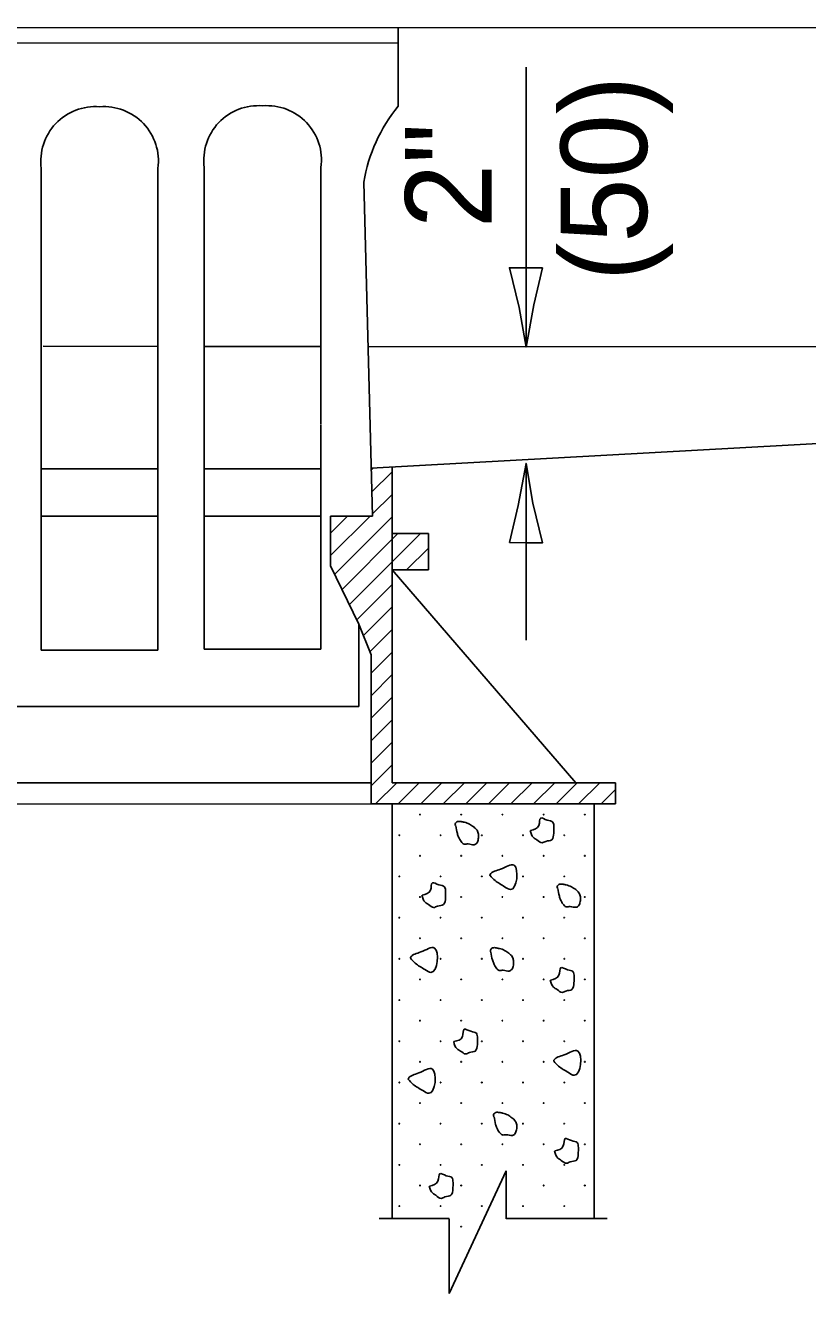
# Model space of a CAD drawing. Extents: x 2261449 to 2262079, y -3123681 to -3123281.
# Drawn here: x 2261576.43 to 2261604.04, y -3123634.38 to -3123589.61 of the extents above; entities that cross this region are included whole.
import ezdxf

# ---------------------------------------------------------------- set-up
doc = ezdxf.new("R2010")
doc.units = 0
doc.layers.add('RD_Pr_Roadway_Dimensions', color=7, linetype='Continuous')
doc.layers.add('RD_Pr_Roadway_Items', color=7, linetype='Continuous')

msp = doc.modelspace()

# ---------------------------------------------------------------- linework, layer by layer
at = {"layer": 'RD_Pr_Roadway_Dimensions'}
for p, q in [((2261594.098, -3123591.087), (2261594.098, -3123600.969)), ((2261594.098, -3123605.073), (2261594.098, -3123611.319))]:
    msp.add_line(p, q, dxfattribs=at)
for points in [[(2261594.684, -3123598.171), (2261594.098, -3123598.169), (2261593.513, -3123598.169), (2261593.856, -3123599.57), (2261594.098, -3123600.969), (2261594.37, -3123599.476)], [(2261593.513, -3123607.872), (2261594.098, -3123607.873), (2261594.684, -3123607.873), (2261594.341, -3123606.473), (2261594.098, -3123605.073), (2261593.827, -3123606.566)]]:
    msp.add_lwpolyline(points, close=True, dxfattribs=at)
at = {"layer": 'RD_Pr_Roadway_Items'}
for p, q in [((2261468.675, -3123589.61), (2261678.384, -3123589.747)), ((2261589.587, -3123589.689), (2261589.587, -3123592.465)), ((2261557.469, -3123590.255), (2261589.587, -3123590.229)), ((2261576.993, -3123611.666), (2261576.993, -3123594.658)), ((2261581.108, -3123611.666), (2261581.108, -3123594.658)), ((2261582.746, -3123611.633), (2261582.746, -3123594.625)), ((2261586.862, -3123603.698), (2261586.862, -3123594.625)), ((2261588.676, -3123606.938), (2261588.374, -3123595.144)), ((2261577.054, -3123600.94), (2261581.123, -3123600.944)), ((2261582.75, -3123600.944), (2261586.862, -3123600.947)), ((2261588.521, -3123600.951), (2261665.251, -3123600.997)), ((2261665.229, -3123601.012), (2261588.633, -3123605.242)), ((2261586.862, -3123611.633), (2261586.862, -3123603.72)), ((2261576.997, -3123605.268), (2261581.112, -3123605.268)), ((2261582.746, -3123605.268), (2261584.935, -3123605.268)), ((2261584.935, -3123605.268), (2261586.858, -3123605.268)), ((2261588.634, -3123605.31), (2261588.705, -3123605.239)), ((2261589.371, -3123605.201), (2261589.371, -3123607.547)), ((2261577.004, -3123606.942), (2261581.112, -3123606.942)), ((2261582.754, -3123606.938), (2261586.844, -3123606.938)), ((2261587.204, -3123608.692), (2261587.204, -3123606.938)), ((2261587.204, -3123606.938), (2261588.676, -3123606.938)), ((2261589.371, -3123607.547), (2261589.371, -3123608.832)), ((2261589.371, -3123607.547), (2261590.653, -3123607.547)), ((2261590.653, -3123607.547), (2261590.653, -3123608.832)), ((2261588.197, -3123610.755), (2261587.204, -3123608.692)), ((2261589.371, -3123608.832), (2261595.862, -3123616.349)), ((2261590.653, -3123608.832), (2261589.371, -3123608.832)), ((2261589.371, -3123608.832), (2261589.375, -3123616.349)), ((2261588.197, -3123610.755), (2261588.197, -3123613.66)), ((2261588.629, -3123611.831), (2261588.197, -3123610.755)), ((2261576.993, -3123611.666), (2261581.108, -3123611.666)), ((2261582.746, -3123611.633), (2261584.935, -3123611.633)), ((2261584.935, -3123611.633), (2261586.862, -3123611.633)), ((2261588.629, -3123617.095), (2261588.629, -3123611.831)), ((2261558.671, -3123613.66), (2261584.935, -3123613.66)), ((2261584.935, -3123613.66), (2261588.197, -3123613.66)), ((2261588.647, -3123616.349), (2261574.333, -3123616.353)), ((2261589.375, -3123616.349), (2261597.256, -3123616.349)), ((2261597.256, -3123616.349), (2261597.256, -3123617.095)), ((2261558.272, -3123617.102), (2261588.629, -3123617.095)), ((2261597.256, -3123617.095), (2261588.629, -3123617.095)), ((2261589.371, -3123617.095), (2261589.371, -3123631.726)), ((2261596.507, -3123617.095), (2261596.507, -3123631.726)), ((2261591.391, -3123634.383), (2261593.396, -3123630.045)), ((2261593.396, -3123630.045), (2261593.396, -3123631.744)), ((2261588.917, -3123631.726), (2261591.391, -3123631.726)), ((2261591.391, -3123631.744), (2261591.391, -3123634.383)), ((2261593.396, -3123631.726), (2261596.96, -3123631.726))]:
    msp.add_line(p, q, dxfattribs=at)
for points in [[(2261588.647, -3123606.092), (2261589.371, -3123605.369)], [(2261588.672, -3123606.863), (2261589.371, -3123606.168)], [(2261587.204, -3123608.328), (2261588.597, -3123606.938)], [(2261587.204, -3123607.532), (2261587.801, -3123606.938)], [(2261587.348, -3123608.983), (2261589.371, -3123606.964)], [(2261587.607, -3123609.52), (2261589.58, -3123607.547)], [(2261587.866, -3123610.056), (2261590.379, -3123607.547)], [(2261589.886, -3123608.828), (2261590.653, -3123608.065)], [(2261588.125, -3123610.596), (2261589.375, -3123609.347)], [(2261588.359, -3123611.154), (2261589.375, -3123610.139)], [(2261588.586, -3123611.723), (2261589.375, -3123610.938)], [(2261588.629, -3123612.479), (2261589.375, -3123611.734)], [(2261588.629, -3123613.275), (2261589.375, -3123612.526)], [(2261588.629, -3123614.071), (2261589.375, -3123613.325)], [(2261588.629, -3123614.866), (2261589.375, -3123614.121)], [(2261588.629, -3123615.662), (2261589.375, -3123614.913)], [(2261588.629, -3123616.457), (2261589.375, -3123615.712)], [(2261588.791, -3123617.095), (2261589.537, -3123616.349)], [(2261589.587, -3123617.095), (2261590.329, -3123616.349)], [(2261590.383, -3123617.095), (2261591.128, -3123616.349)], [(2261591.178, -3123617.095), (2261591.924, -3123616.349)], [(2261591.974, -3123617.095), (2261592.719, -3123616.349)], [(2261592.77, -3123617.095), (2261593.515, -3123616.349)], [(2261593.565, -3123617.095), (2261594.311, -3123616.349)], [(2261594.361, -3123617.095), (2261595.11, -3123616.349)], [(2261595.157, -3123617.095), (2261595.902, -3123616.349)], [(2261595.956, -3123617.095), (2261596.701, -3123616.349)], [(2261596.748, -3123617.095), (2261597.256, -3123616.587)]]:
    msp.add_lwpolyline(points, dxfattribs=at)
for centre in [(2261590.356, -3123617.473), (2261591.81, -3123617.473), (2261593.265, -3123617.473), (2261594.72, -3123617.473), (2261596.175, -3123617.473), (2261589.628, -3123618.2), (2261591.083, -3123618.2), (2261592.538, -3123618.2), (2261593.993, -3123618.2), (2261595.447, -3123618.2), (2261590.356, -3123618.928), (2261591.81, -3123618.928), (2261593.265, -3123618.928), (2261594.72, -3123618.928), (2261596.175, -3123618.928), (2261589.628, -3123619.655), (2261591.083, -3123619.655), (2261592.538, -3123619.655), (2261593.993, -3123619.655), (2261595.447, -3123619.655), (2261590.356, -3123620.382), (2261591.81, -3123620.382), (2261593.265, -3123620.382), (2261594.72, -3123620.382), (2261596.175, -3123620.382), (2261589.628, -3123621.11), (2261591.083, -3123621.11), (2261592.538, -3123621.11), (2261593.993, -3123621.11), (2261595.447, -3123621.11), (2261590.356, -3123621.837), (2261591.81, -3123621.837), (2261593.265, -3123621.837), (2261594.72, -3123621.837), (2261596.175, -3123621.837), (2261589.628, -3123622.565), (2261591.083, -3123622.565), (2261592.538, -3123622.565), (2261593.993, -3123622.565), (2261595.447, -3123622.565), (2261590.356, -3123623.292), (2261591.81, -3123623.292), (2261593.265, -3123623.292), (2261594.72, -3123623.292), (2261596.175, -3123623.292), (2261589.628, -3123624.019), (2261591.083, -3123624.019), (2261592.538, -3123624.019), (2261593.993, -3123624.019), (2261595.447, -3123624.019), (2261590.356, -3123624.747), (2261591.81, -3123624.747), (2261593.265, -3123624.747), (2261594.72, -3123624.747), (2261596.175, -3123624.747), (2261589.628, -3123625.474), (2261591.083, -3123625.474), (2261592.538, -3123625.474), (2261593.993, -3123625.474), (2261595.447, -3123625.474), (2261590.356, -3123626.201), (2261591.81, -3123626.201), (2261593.265, -3123626.201), (2261594.72, -3123626.201), (2261596.175, -3123626.201), (2261589.628, -3123626.929), (2261591.083, -3123626.929), (2261592.538, -3123626.929), (2261593.993, -3123626.929), (2261595.447, -3123626.929), (2261590.356, -3123627.656), (2261591.81, -3123627.656), (2261593.265, -3123627.656), (2261594.72, -3123627.656), (2261596.175, -3123627.656), (2261589.628, -3123628.384), (2261591.083, -3123628.384), (2261592.538, -3123628.384), (2261593.993, -3123628.384), (2261595.447, -3123628.384), (2261590.356, -3123629.111), (2261591.81, -3123629.111), (2261593.265, -3123629.111), (2261594.72, -3123629.111), (2261596.175, -3123629.111), (2261589.628, -3123629.838), (2261591.083, -3123629.838), (2261592.538, -3123629.838), (2261593.993, -3123629.838), (2261595.447, -3123629.838), (2261590.356, -3123630.566), (2261591.81, -3123630.566), (2261594.72, -3123630.566), (2261596.175, -3123630.566), (2261589.628, -3123631.293), (2261591.083, -3123631.293), (2261592.538, -3123631.293), (2261593.993, -3123631.293), (2261595.447, -3123631.293), (2261591.81, -3123632.02)]:
    msp.add_circle(centre, 0.0103, dxfattribs=at)
for centre, radius, start, end in [((2261578.897, -3123594.399), 1.921, 85.4008, 187.7663), ((2261579.205, -3123594.399), 1.921, 352.2337, 94.5992), ((2261584.649, -3123594.365), 1.921, 85.4008, 187.7663), ((2261584.958, -3123594.365), 1.921, 352.2337, 94.5992), ((2261594.026, -3123596.088), 5.73, 140.7603, 170.5049)]:
    msp.add_arc(centre, radius, start, end, dxfattribs=at)
for points in [[(2261594.242, -3123618.031), (2261594.361, -3123618.283), (2261594.48, -3123618.362), (2261594.663, -3123618.466), (2261594.797, -3123618.416), (2261595.009, -3123618.362), (2261595.077, -3123618.128), (2261595.085, -3123617.908), (2261595.041, -3123617.736), (2261594.847, -3123617.667), (2261594.617, -3123617.595), (2261594.552, -3123617.854), (2261594.253, -3123618.031)], [(2261591.621, -3123617.869), (2261591.675, -3123618.142), (2261591.718, -3123618.268), (2261591.808, -3123618.423), (2261591.913, -3123618.513), (2261592.057, -3123618.506), (2261592.266, -3123618.535), (2261592.359, -3123618.481), (2261592.413, -3123618.333), (2261592.42, -3123618.16), (2261592.37, -3123618.024), (2261592.251, -3123617.908), (2261592.104, -3123617.811), (2261591.924, -3123617.743), (2261591.808, -3123617.721), (2261591.682, -3123617.721), (2261591.603, -3123617.797), (2261591.61, -3123617.858)], [(2261592.831, -3123619.619), (2261593.004, -3123619.799), (2261593.342, -3123620.018), (2261593.551, -3123620.119), (2261593.677, -3123619.259), (2261593.202, -3123619.399), (2261592.834, -3123619.59), (2261592.82, -3123619.622)], [(2261590.419, -3123620.317), (2261590.541, -3123620.569), (2261590.656, -3123620.645), (2261590.843, -3123620.753), (2261590.977, -3123620.702), (2261591.185, -3123620.645), (2261591.257, -3123620.414), (2261591.261, -3123620.195), (2261591.218, -3123620.018), (2261591.023, -3123619.953), (2261590.793, -3123619.881), (2261590.728, -3123620.141), (2261590.433, -3123620.317)], [(2261595.218, -3123620.079), (2261595.275, -3123620.353), (2261595.319, -3123620.479), (2261595.405, -3123620.634), (2261595.513, -3123620.724), (2261595.653, -3123620.717), (2261595.862, -3123620.745), (2261595.956, -3123620.691), (2261596.01, -3123620.544), (2261596.017, -3123620.371), (2261595.967, -3123620.234), (2261595.851, -3123620.119), (2261595.704, -3123620.022), (2261595.52, -3123619.953), (2261595.405, -3123619.932), (2261595.279, -3123619.932), (2261595.203, -3123620.007), (2261595.211, -3123620.069)], [(2261590.019, -3123622.542), (2261590.192, -3123622.722), (2261590.53, -3123622.942), (2261590.743, -3123623.042), (2261590.869, -3123622.182), (2261590.39, -3123622.322), (2261590.026, -3123622.513), (2261590.012, -3123622.546)], [(2261592.856, -3123622.33), (2261592.914, -3123622.603), (2261592.957, -3123622.726), (2261593.047, -3123622.884), (2261593.151, -3123622.974), (2261593.292, -3123622.967), (2261593.504, -3123622.996), (2261593.594, -3123622.938), (2261593.652, -3123622.79), (2261593.655, -3123622.621), (2261593.608, -3123622.481), (2261593.49, -3123622.369), (2261593.342, -3123622.268), (2261593.158, -3123622.2), (2261593.047, -3123622.178), (2261592.921, -3123622.178), (2261592.842, -3123622.258), (2261592.849, -3123622.319)], [(2261594.955, -3123623.316), (2261595.074, -3123623.568), (2261595.193, -3123623.644), (2261595.376, -3123623.748), (2261595.509, -3123623.701), (2261595.718, -3123623.644), (2261595.79, -3123623.413), (2261595.797, -3123623.194), (2261595.754, -3123623.017), (2261595.56, -3123622.949), (2261595.326, -3123622.88), (2261595.261, -3123623.14), (2261594.966, -3123623.316)], [(2261591.546, -3123625.487), (2261591.664, -3123625.743), (2261591.783, -3123625.818), (2261591.967, -3123625.923), (2261592.1, -3123625.872), (2261592.309, -3123625.818), (2261592.381, -3123625.588), (2261592.388, -3123625.368), (2261592.345, -3123625.192), (2261592.15, -3123625.123), (2261591.916, -3123625.051), (2261591.852, -3123625.311), (2261591.556, -3123625.487)], [(2261595.077, -3123626.175), (2261595.25, -3123626.358), (2261595.592, -3123626.578), (2261595.801, -3123626.675), (2261595.927, -3123625.818), (2261595.448, -3123625.955), (2261595.085, -3123626.146), (2261595.07, -3123626.182)], [(2261589.943, -3123626.812), (2261590.116, -3123626.996), (2261590.458, -3123627.215), (2261590.667, -3123627.312), (2261590.793, -3123626.455), (2261590.314, -3123626.592), (2261589.951, -3123626.787), (2261589.936, -3123626.819)], [(2261592.971, -3123628.137), (2261593.025, -3123628.41), (2261593.068, -3123628.533), (2261593.158, -3123628.691), (2261593.263, -3123628.781), (2261593.403, -3123628.774), (2261593.616, -3123628.803), (2261593.706, -3123628.745), (2261593.763, -3123628.598), (2261593.77, -3123628.428), (2261593.72, -3123628.292), (2261593.601, -3123628.176), (2261593.454, -3123628.076), (2261593.274, -3123628.011), (2261593.158, -3123627.989), (2261593.032, -3123627.989), (2261592.953, -3123628.065), (2261592.96, -3123628.126)], [(2261595.103, -3123629.347), (2261595.225, -3123629.602), (2261595.34, -3123629.678), (2261595.527, -3123629.782), (2261595.661, -3123629.732), (2261595.869, -3123629.678), (2261595.941, -3123629.447), (2261595.945, -3123629.228), (2261595.902, -3123629.051), (2261595.707, -3123628.983), (2261595.477, -3123628.911), (2261595.412, -3123629.17), (2261595.117, -3123629.347)], [(2261590.681, -3123630.585), (2261590.804, -3123630.837), (2261590.919, -3123630.913), (2261591.106, -3123631.021), (2261591.236, -3123630.97), (2261591.448, -3123630.913), (2261591.517, -3123630.682), (2261591.524, -3123630.463), (2261591.481, -3123630.286), (2261591.286, -3123630.221), (2261591.056, -3123630.149), (2261590.991, -3123630.409), (2261590.696, -3123630.585)]]:
    msp.add_spline(points, degree=3, dxfattribs=at)

# ---------------------------------------------------------------- texts
at = {"layer": 'RD_Pr_Roadway_Dimensions'}
for s, p in [('(50)', (2261598.368, -3123598.638)), ('2"', (2261592.881, -3123596.77))]:
    msp.add_text(s, height=3.048, rotation=90, dxfattribs=at).set_placement(p)

doc.saveas('drawing.dxf')
